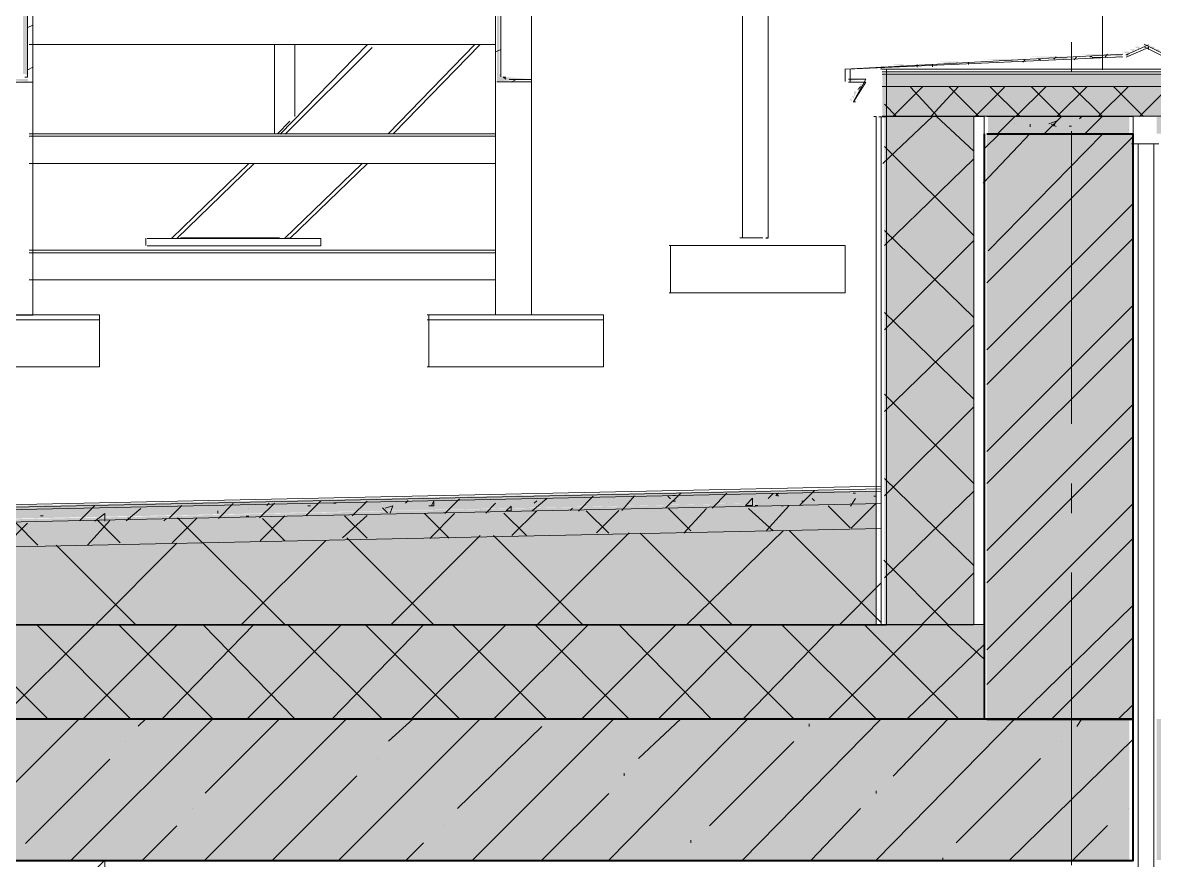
# Model space of a CAD drawing. Header units: millimetres. Extents: x -135211 to 49383, y -8033 to 228499.
# Drawn here: x -28287 to -26356, y 60933 to 62364 of the extents above; entities that cross this region are included whole.
import ezdxf

# ---------------------------------------------------------------- set-up
doc = ezdxf.new("R2010")
doc.units = ezdxf.units.MM
doc.layers.add('PDF _Геометрия', color=7, linetype='Continuous', true_color=0x1d1d1d)
doc.layers.add('PDF _Сплошная заливка', color=7, linetype='Continuous', true_color=0xffffff)

msp = doc.modelspace()

# ---------------------------------------------------------------- hatches: boundary and pattern name
at = {"layer": 'PDF _Сплошная заливка', "transparency": 33554559}
h = msp.add_hatch(color=256, dxfattribs=at)
h.paths.add_polyline_path([(-28295.2, 62453.6), (-28295.2, 62456.8), (-28323.9, 62456.8)])
h.paths.add_polyline_path([(-28278.3, 62267.3), (-28329.4, 62267.3), (-28329.4, 62266.8), (-28278.3, 62263.1)])
h.paths.add_polyline_path([(-28282.5, 62453.6), (-28286.8, 62449.4), (-28286.8, 62275.8), (-28282.5, 62275.8), (-28278.3, 62271.6), (-28278.3, 62453.6)])
h.paths.add_polyline_path([(-28282.5, 62453.6), (-28282.5, 62456.8), (-28288.9, 62456.8)])
h = msp.add_hatch(color=256, dxfattribs=at)
h.paths.add_polyline_path([(-27474, 62453.6), (-27470.3, 62457.3), (-27478.1, 62457.3), (-27478.1, 62263.4), (-27423.2, 62267.3), (-27474, 62271.6), (-27469.8, 62275.8), (-27474, 62275.8)])
h.paths.add_polyline_path([(-27427.4, 62453.6), (-27427.4, 62457.3), (-27461, 62457.3)])
h = msp.add_hatch(color=256, dxfattribs=at)
h.paths.add_polyline_path([(-26242.2, 62305.4), (-26178.7, 62301.2), (-26178.7, 62305.4)])
h.paths.add_polyline_path([(-26805.2, 62292.7), (-26784, 62288.5), (-26784, 62292.7)])
h.paths.add_polyline_path([(-26724.8, 62297), (-26690.9, 62292.7), (-26690.9, 62297)])
h.paths.add_polyline_path([(-26860.2, 62258.9), (-26856, 62254.6), (-26856, 62258.9)])
h.paths.add_polyline_path([(-26648.6, 62301.2), (-26597.8, 62297), (-26597.8, 62301.2)])
h.paths.add_polyline_path([(-26877.1, 62233.5), (-26872.9, 62229.2), (-26872.9, 62233.5)])
h.paths.add_polyline_path([(-26568.1, 62305.4), (-26504.6, 62301.2), (-26504.6, 62305.4)])
h.paths.add_polyline_path([(-26868.7, 62237.7), (-26864.4, 62246.2), (-26868.7, 62246.2)])
h.paths.add_polyline_path([(-26872.9, 62237.7), (-26868.7, 62233.5), (-26868.7, 62237.7)])
h.paths.add_polyline_path([(-26487.7, 62309.7), (-26411.5, 62305.4), (-26411.5, 62309.7)])
h.paths.add_polyline_path([(-26864.4, 62250.4), (-26860.2, 62246.2), (-26860.2, 62250.4)])
h.paths.add_polyline_path([(-26411.5, 62313.9), (-26398.8, 62309.7), (-26398.8, 62313.9)])
h.paths.add_polyline_path([(-25869.7, 62288.5), (-25869.7, 62267.3), (-25895.1, 62267.3), (-25865.4, 62263.1), (-25865.4, 62288.5)])
h.paths.add_polyline_path([(-26398.8, 62318.1), (-26390.3, 62313.9), (-26390.3, 62318.1)])
h.paths.add_polyline_path([(-25962.8, 62292.7), (-25941.6, 62288.5), (-25941.6, 62292.7)])
h.paths.add_polyline_path([(-26390.3, 62322.4), (-26381.9, 62318.1), (-26381.9, 62322.4)])
h.paths.add_polyline_path([(-26055.9, 62297), (-26022.1, 62292.7), (-26022.1, 62297)])
h.paths.add_polyline_path([(-26851.8, 62267.3), (-26877.4, 62267.3), (-26877.4, 62264.1)])
h.paths.add_polyline_path([(-26149.1, 62301.2), (-26102.5, 62297), (-26102.5, 62301.2)])
h.paths.add_polyline_path([(-26364.9, 62322.4), (-26356.5, 62318.1), (-26356.5, 62322.4)])
h.paths.add_polyline_path([(-26339.5, 62309.7), (-26259.1, 62305.4), (-26259.1, 62309.7)])
h.paths.add_polyline_path([(-26348, 62313.9), (-26339.5, 62309.7), (-26339.5, 62313.9)])
h.paths.add_polyline_path([(-26356.5, 62318.1), (-26348, 62313.9), (-26348, 62318.1)])
h.paths.add_polyline_path([(-26364.9, 62322.4), (-26364.9, 62325.5), (-26377.6, 62325.5)])
h = msp.add_hatch(color=256, dxfattribs=at)
h.paths.add_polyline_path([(-26398.8, 62174.2), (-26398.8, 62202.7), (-26640.2, 62202.7), (-26640.2, 62174.2)])
h.paths.add_polyline_path([(-26102.5, 62174.2), (-26102.5, 62202.7), (-26352.2, 62202.7), (-26352.2, 62174.2)])
h = msp.add_hatch(color=256, dxfattribs=at)
h.paths.add_polyline_path([(-42196.6, 61619.7), (-42196.6, 61594.3), (-41993.4, 61594.3), (-41587.1, 61585.8), (-41388.1, 61581.6), (-40778.6, 61568.9), (-40579.6, 61564.7), (-39970, 61552), (-39771.1, 61547.7), (-39364.7, 61539.3), (-39165.8, 61535), (-38556.2, 61522.3), (-38357.2, 61518.1), (-37747.7, 61505.4), (-37548.7, 61501.2), (-36939.2, 61488.5), (-36740.2, 61484.2), (-36333.8, 61475.8), (-36134.9, 61471.5), (-35525.3, 61458.8), (-35326.4, 61454.6), (-34716.8, 61441.9), (-34517.8, 61437.7), (-34111.5, 61429.2), (-33620.4, 61425), (-33620.4, 61429.2), (-33273.3, 61429.2), (-33142.1, 61425), (-32896.6, 61420.7), (-32896.6, 61425), (-29442.4, 61492.7), (-29239.2, 61496.9), (-29040.2, 61501.2), (-28837.1, 61505.4), (-28638.1, 61509.6), (-28434.9, 61513.9), (-28236, 61518.1), (-28032.8, 61522.3), (-27833.8, 61526.6), (-27630.6, 61530.8), (-27431.7, 61535), (-27228.5, 61539.3), (-27029.5, 61543.5), (-26830.6, 61543.5), (-26830.6, 61564.7), (-27033.8, 61564.7), (-27863.5, 61547.7), (-28066.6, 61543.5), (-28896.3, 61526.6), (-29099.5, 61522.3), (-30136.6, 61501.2), (-30365.2, 61496.9), (-31529.3, 61475.8), (-31757.9, 61471.5), (-32922, 61450.4), (-33142.1, 61446.1), (-33142.1, 61450.4), (-33273.3, 61454.6), (-33535.8, 61454.6), (-33667, 61450.4), (-33912.5, 61446.1), (-33912.5, 61450.4), (-34111.5, 61454.6), (-34517.8, 61463.1), (-34716.8, 61467.3), (-35326.4, 61480), (-35525.3, 61484.2), (-36134.9, 61496.9), (-36333.8, 61501.2), (-36740.2, 61509.6), (-36939.2, 61513.9), (-37548.7, 61526.6), (-37747.7, 61530.8), (-38357.2, 61543.5), (-38556.2, 61547.7), (-39165.8, 61560.4), (-39364.7, 61564.7), (-39771.1, 61573.1), (-39970, 61577.4), (-40579.6, 61590.1), (-40778.6, 61594.3), (-41388.1, 61607), (-41587.1, 61611.2), (-41993.4, 61619.7)])
h.paths.add_polyline_path([(-47847.8, 61746.7), (-50231.8, 61796.3), (-50483, 61796.3), (-50483, 61772.1), (-50281.8, 61772.1), (-49469, 61755.1), (-49261.6, 61750.9), (-48245.7, 61729.7), (-47648.8, 61717), (-47648.8, 61742.4)])
h = msp.add_hatch(color=256, dxfattribs=at)
h.paths.add_polyline_path([(-42196.6, 61594.3), (-42196.6, 61552), (-41989.2, 61552), (-39500.2, 61501.2), (-39297, 61496.9), (-36807.9, 61446.1), (-36604.7, 61441.9), (-34115.7, 61391.1), (-33912.5, 61386.9), (-33620.4, 61382.6), (-33620.4, 61386.9), (-33510.4, 61391.1), (-33273.3, 61391.1), (-33146.3, 61386.9), (-32896.6, 61382.6), (-32896.6, 61386.9), (-32663.8, 61391.1), (-32435.2, 61395.3), (-32202.4, 61399.6), (-31745.2, 61408), (-31512.4, 61412.3), (-31283.8, 61416.5), (-31051, 61420.7), (-30593.8, 61429.2), (-30361, 61433.4), (-30132.4, 61437.7), (-29899.6, 61441.9), (-29442.4, 61450.4), (-29239.2, 61454.6), (-29040.2, 61458.8), (-28837.1, 61463.1), (-28638.1, 61467.3), (-28434.9, 61471.5), (-28236, 61475.8), (-28032.8, 61480), (-27833.8, 61484.2), (-27630.6, 61488.5), (-27431.7, 61492.7), (-27228.5, 61496.9), (-27029.5, 61501.2), (-26830.6, 61501.2), (-26830.6, 61543.5), (-27021.1, 61543.5), (-30136.6, 61475.8), (-30365.2, 61471.5), (-31529.3, 61450.4), (-31757.9, 61446.1), (-32922, 61425), (-33142.1, 61420.7), (-33142.1, 61425), (-33273.3, 61429.2), (-33535.8, 61429.2), (-33667, 61425), (-33912.5, 61420.7), (-33912.5, 61425), (-34111.5, 61429.2), (-34517.8, 61437.7), (-34716.8, 61441.9), (-35326.4, 61454.6), (-35525.3, 61458.8), (-36134.9, 61471.5), (-36333.8, 61475.8), (-36740.2, 61484.2), (-36939.2, 61488.5), (-37548.7, 61501.2), (-37747.7, 61505.4), (-38357.2, 61518.1), (-38556.2, 61522.3), (-39165.8, 61535), (-39364.7, 61539.3), (-39771.1, 61547.7), (-39970, 61552), (-40579.6, 61564.7), (-40778.6, 61568.9), (-41388.1, 61581.6), (-41587.1, 61585.8), (-41993.4, 61594.3)])
h.paths.add_polyline_path([(-47847.8, 61721.3), (-50232.2, 61771), (-50483, 61771), (-50483, 61734), (-50298.7, 61734), (-49367.4, 61712.8), (-49177, 61708.6), (-48245.7, 61687.4), (-47648.8, 61674.7), (-47648.8, 61717)])
h = msp.add_hatch(color=256, dxfattribs=at)
h.paths.add_polyline_path([(-42196.6, 61552), (-42196.6, 61336.1), (-26830.6, 61336.1), (-26830.6, 61501.2), (-27033.8, 61501.2), (-27863.5, 61484.2), (-28066.6, 61480), (-28896.3, 61463.1), (-29099.5, 61458.8), (-30136.6, 61437.7), (-30365.2, 61433.4), (-31529.3, 61412.3), (-31757.9, 61408), (-32922, 61386.9), (-33146.3, 61382.6), (-33146.3, 61386.9), (-33273.3, 61391.1), (-33535.8, 61391.1), (-33667, 61386.9), (-33912.5, 61382.6), (-33912.5, 61386.9), (-34115.7, 61391.1), (-36604.7, 61441.9), (-36807.9, 61446.1), (-39297, 61496.9), (-39500.2, 61501.2), (-41989.2, 61552)])
h.paths.add_polyline_path([(-49917.7, 61725.5), (-50250.5, 61732.9), (-50483, 61732.9), (-50483, 61336.1), (-47648.8, 61336.1), (-47648.8, 61674.7), (-47835.1, 61679), (-48216.1, 61687.4), (-48402.3, 61691.6), (-48973.8, 61704.3), (-49160, 61708.6), (-49731.5, 61721.3)])
h = msp.add_hatch(color=256, dxfattribs=at)
h.paths.add_polyline_path([(-47648.8, 61175.2), (-47648.8, 61335.9), (-50648.6, 61335.9), (-50648.6, 61175.2)])
h.paths.add_polyline_path([(-26648.6, 61175.2), (-26648.6, 61335.9), (-42196.6, 61335.9), (-42196.6, 61175.2)])
h = msp.add_hatch(color=256, dxfattribs=at)
h.paths.add_polyline_path([(-89594.3, 60933.9), (-89594.3, 61174.9), (-103546, 61174.9), (-103546, 60933.9)])
h.paths.add_polyline_path([(146.8, 60933.9), (146.8, 61174.9), (-22999.7, 61174.9), (-22999.7, 60933.9)])
h.paths.add_polyline_path([(-23351, 60933.9), (-23351, 61174.9), (-26352.2, 61174.9), (-26352.2, 60933.9)])
h.paths.add_polyline_path([(-26398.8, 60933.9), (-26398.8, 61174.9), (-44097.3, 61174.9), (-44097.3, 60933.9)])
h.paths.add_polyline_path([(-45350.3, 60933.9), (-45350.3, 61174.9), (-51128.4, 61174.9), (-51128.4, 60933.9)])
h.paths.add_polyline_path([(-77398.8, 60933.9), (-77398.8, 61174.9), (-79396.8, 61174.9), (-79396.8, 60933.9)])
h.paths.add_polyline_path([(-82897.6, 60933.9), (-82897.6, 61174.9), (-86097.8, 61174.9), (-86097.8, 60933.9)])

# ---------------------------------------------------------------- linework, layer by layer
at = {"layer": 'PDF _Геометрия', "color": 7, "lineweight": 9}
for points in [[(-27059.3, 62762.1), (-27059.3, 61995.9)], [(-27019.3, 61996.2), (-27015.4, 61996.2), (-27015.4, 62762.4), (-27019.3, 62762.4)], [(-26445.1, 62770), (-26445.1, 62765.8), (-26445.1, 62304.3), (-26445.1, 62283.2)], [(-27478.1, 61864.7), (-27419, 61864.7), (-27419, 62457.3)], [(-27480.5, 62326.4), (-28276.3, 62326.4)], [(-27857.8, 62325.8), (-27857.8, 62173.4)], [(-27848, 62173.3), (-27699.8, 62325.7)], [(-27839.3, 62173.2), (-27691, 62321.4)], [(-27822.7, 62203.5), (-27822.7, 62326.3)], [(-27515.6, 62326.5), (-27663.4, 62174.1)], [(-27654.6, 62174.1), (-27506.8, 62326.5)], [(-26497.8, 62279.7), (-26497.8, 62330.5)], [(-26820.6, 62203.7), (-25927.5, 62203.7), (-25927.5, 62254.4), (-25927.5, 62275.6), (-25927.5, 62279.8), (-25927.5, 62284.1), (-26820.6, 62284.1)], [(-25927.5, 62279.8), (-26820.6, 62279.8)], [(-26813.6, 62283.2), (-26813.6, 62279), (-26813.6, 62274.7), (-26813.6, 62253.6), (-26813.6, 62202.7)], [(-28329.4, 61864.1), (-28270.1, 61864.1), (-28270.1, 62262)], [(-27480.5, 62262.9), (-27480.5, 61864.9)], [(-27419, 62262.6), (-27419, 61864.7)], [(-25927.5, 62275.6), (-26820.6, 62275.6)], [(-25927.5, 62254.4), (-26820.6, 62254.4)], [(-26835.1, 61335.6), (-26831.2, 61335.6), (-26831.2, 62203.4), (-26835.1, 62203.4)], [(-26831.2, 62202.8), (-26831.2, 61335)], [(-26826.3, 61334.9), (-26822.4, 61334.9), (-26822.4, 62202.8), (-26826.3, 62202.8)], [(-26822.1, 61334.9), (-26813.6, 61334.9), (-26813.6, 62202.7), (-26822.1, 62202.7)], [(-26816.8, 61335.3), (-26664.5, 61335.3), (-26664.5, 62203.2), (-26816.8, 62203.2)], [(-26667.9, 61335.9), (-26646.9, 61335.9), (-26646.9, 62203.6), (-26667.9, 62203.6)], [(-26646.9, 62203.6), (-26646.9, 62174)], [(-26642.2, 62173.4), (-26392.5, 62173.4), (-26392.5, 62203.1), (-26642.2, 62203.1)], [(-27852.8, 62173.9), (-27831.4, 62195.1)], [(-28276.3, 62174), (-27480.5, 62174), (-27480.5, 62169.7), (-27480.5, 62123.1), (-28276.3, 62123.1)], [(-28270.1, 62122.3), (-28270.1, 62168.9), (-28270.1, 62173.1)], [(-26497.8, 61678.6), (-26497.8, 62178.1)], [(-26831.2, 61572), (-26831.2, 62156.3)], [(-26395.2, 62156.8), (-26348.6, 62156.8)], [(-26383.7, 62157), (-26383.7, 48543.1)], [(-26378.4, 48541.8), (-26357.4, 48541.8), (-26357.4, 62156.3)], [(-28032.8, 61995.9), (-27901.6, 62122.9)], [(-28024, 61995.8), (-27892.8, 62122.8)], [(-27708.6, 62122.5), (-27840, 61995.5)], [(-27831.2, 61995.5), (-27699.8, 62122.5)], [(-28077.1, 61995.6), (-28077.1, 61982.9)], [(-28075, 61995.3), (-27778.8, 61995.3), (-27778.8, 61982.6), (-28075, 61982.6)], [(-28029, 61995.3), (-28024.5, 61995.3)], [(-28018.3, 61996.2), (-27849, 61996.2)], [(-27836, 61995.6), (-27831.4, 61995.6)], [(-27059.3, 61996.4), (-27063.9, 61996.4)], [(-27059.3, 61996.4), (-27059.3, 61996.4)], [(-27059.3, 61995.9), (-27059.3, 61995.9)], [(-27059.3, 61995.9), (-27059.3, 61995.9)], [(-27059.3, 61995.9), (-27059.3, 61995.9)], [(-27059.3, 61995.9), (-27059.3, 61995.9)], [(-27015.4, 61995.7), (-27019.3, 61995.7)], [(-27015.4, 61996.2), (-27015.4, 61996.2)], [(-27015.4, 61996.2), (-27015.4, 61996.2)], [(-27015.4, 61996.2), (-27015.4, 61996.2)], [(-27015.4, 61995.7), (-27015.4, 61995.7)], [(-28276.3, 61975), (-27480.5, 61975), (-27480.5, 61970.8), (-27480.5, 61924.2), (-28276.3, 61924.2)], [(-28270.1, 61923.4), (-28270.1, 61970), (-28270.1, 61974.1)], [(-27184.5, 61982.9), (-26883.8, 61982.9), (-26883.8, 61902.5), (-27184.5, 61902.5)], [(-27182.1, 61982.7), (-27182.1, 61902.2)], [(-28456.4, 61864.7), (-28156.1, 61864.7), (-28156.1, 61856.2), (-28456.4, 61856.2), (-28156.1, 61856.2), (-28156.1, 61775.8), (-28456.4, 61775.8)], [(-27597.1, 61864.6), (-27296.2, 61864.6), (-27296.2, 61856.2), (-27597.1, 61856.2), (-27296.2, 61856.2), (-27296.2, 61775.7), (-27597.1, 61775.7)], [(-27594.5, 61864.4), (-27594.5, 61855.9), (-27594.5, 61775.5)], [(-42189.5, 61334.9), (-26822.4, 61334.9), (-26822.4, 61500), (-26822.4, 61542.4), (-26822.4, 61563.5), (-26822.4, 61567.8), (-26822.4, 61572), (-29811, 61508.5)], [(-26497.8, 61526.2), (-26497.8, 61577)], [(-26497.8, 60925.1), (-26497.8, 61424.6)], [(-42195, 61175), (-26646.9, 61175), (-26646.9, 61335.9), (-42195, 61335.9)], [(-26646.9, 61175), (-26646.9, 61175)], [(-28147.3, 60933.4), (-28147.3, 60632.8), (-28947.2, 60632.8)], [(-27998.1, 60933.8), (-28298.9, 60933.8)]]:
    msp.add_lwpolyline(points, dxfattribs=at)
at = {"layer": 'PDF _Геометрия', "color": 7, "lineweight": 20}
for points in [[(-28329.4, 62262), (-28270.1, 62262), (-28270.1, 62456.8), (-28329.4, 62456.8)], [(-28283.4, 62452.6), (-28278.9, 62448.3), (-28278.9, 62444.1), (-28278.9, 62274.8), (-28278.9, 62270.5), (-28283.4, 62270.5)], [(-27480.5, 62457.6), (-27480.5, 62262.9)], [(-27471.7, 62271.3), (-27471.7, 62275.5), (-27471.7, 62444.8), (-27471.7, 62449)], [(-26366.2, 62325.7), (-26404.2, 62308.7)], [(-26404.2, 62304.5), (-26366.2, 62321.4)], [(-26339.8, 62309.7), (-26373.9, 62326.6)], [(-26373.9, 62322.4), (-26339.8, 62305.5)], [(-26410, 62309.5), (-26884.4, 62284.1)], [(-26879.8, 62284.1), (-26410, 62305.3)], [(-26883.8, 62284), (-26883.8, 62262.9)], [(-26875.1, 62266.5), (-26875.1, 62283.5)], [(-28278.9, 62274.8), (-28278.9, 62274.8)], [(-28278.9, 62270.5), (-28278.9, 62270.5)], [(-28278.9, 62270.5), (-28278.9, 62270.5)], [(-27478.1, 62262.6), (-27419, 62262.6), (-27419, 62266.8), (-27423.6, 62266.8)], [(-27471.7, 62275.5), (-27471.7, 62275.5)], [(-27471.7, 62271.3), (-27471.7, 62271.3)], [(-27462.9, 62267), (-27467.5, 62271.3)], [(-27462.9, 62270.7), (-27467.5, 62270.7)], [(-27462.9, 62270.7), (-27462.9, 62270.7)], [(-27419, 62266.3), (-27457.3, 62266.3)], [(-27419, 62266.8), (-27419, 62266.8)], [(-27419, 62266.8), (-27419, 62266.8)], [(-27419, 62266.8), (-27419, 62266.8)], [(-27419, 62266.8), (-27419, 62266.8)], [(-27419, 62266.8), (-27419, 62266.8)], [(-27419, 62266.3), (-27419, 62266.3)], [(-26869.6, 62228.8), (-26848.7, 62266.9), (-26878.1, 62266.9)], [(-26878.1, 62262.2), (-26848.7, 62262.2), (-26869.6, 62228.3)], [(-26870.2, 62228.4), (-26866.3, 62228.4)], [(-26822.4, 61567.8), (-29811, 61504.3)], [(-26822.4, 61563.5), (-29811, 61500)], [(-26822.4, 61542.4), (-29811, 61478.9)], [(-26822.4, 61500), (-29811, 61436.5)], [(-42195, 61175), (-26646.9, 61175)]]:
    msp.add_lwpolyline(points, dxfattribs=at)
at = {"layer": 'PDF _Геометрия', "lineweight": 9}
for points in [[(-28278.5, 62355.2), (-28270.1, 62359.4)], [(-27480.1, 62313.6), (-27471.7, 62317.8)], [(-26366.2, 62317.8), (-26366.2, 62322)], [(-26580.7, 62295.9), (-26576.7, 62300.2)], [(-26554.3, 62300.6), (-26550.4, 62300.6)], [(-26528, 62301), (-26524.1, 62305.2)], [(-26492.9, 62300.3), (-26489, 62304.5)], [(-26466.6, 62305), (-26462.7, 62305)], [(-26440.3, 62305.4), (-26436.4, 62309.6)], [(-26405.2, 62308.9), (-26401.3, 62308.9)], [(-28278.5, 62283.2), (-28270.1, 62287.4)], [(-26883.8, 62284), (-26883.8, 62284)], [(-26848.7, 62283.3), (-26848.7, 62283.3)], [(-26822.4, 62283.8), (-26822.4, 62288)], [(-26796.1, 62288.4), (-26796.1, 62288.4)], [(-26761, 62287.7), (-26761, 62291.9)], [(-26734.7, 62288.1), (-26734.7, 62292.4)], [(-26699.6, 62291.7), (-26699.6, 62291.7)], [(-26673.3, 62292.1), (-26673.3, 62296.3)], [(-26646.9, 62296.8), (-26646.9, 62296.8)], [(-26611.8, 62296.1), (-26611.8, 62296.1)], [(-27453.8, 62262.2), (-27445.4, 62266.4)], [(-26875.1, 62262.9), (-26875.1, 62267.1)], [(-26861.4, 62250.1), (-26857.5, 62254.3)], [(-26803.2, 62203), (-26752.2, 62253.8)], [(-26725.9, 62202.9), (-26772.3, 62253.7)], [(-26737.2, 62203.9), (-26690.8, 62254.6)], [(-26655.7, 62203.1), (-26706.7, 62253.9)], [(-26662.8, 62202.9), (-26611.8, 62253.7)], [(-26585.5, 62203.4), (-26636.5, 62254.1)], [(-26592.7, 62203.2), (-26541.6, 62254)], [(-26515.3, 62203.6), (-26566.4, 62254.4)], [(-26522.5, 62203.4), (-26471.5, 62254.2)], [(-26445.1, 62203.3), (-26496.2, 62254.1)], [(-26452.4, 62203.1), (-26401.3, 62253.9)], [(-26374.9, 62203.5), (-26426.1, 62254.3)], [(-26381.6, 62203.3), (-26331.1, 62254.1)], [(-26796.1, 62203.2), (-26817, 62224.4)], [(-26819.6, 62123.1), (-26734.7, 62203.5)], [(-26664.5, 62143.9), (-26727.9, 62203.2)], [(-26642.1, 62203.6), (-26638.2, 62203.6)], [(-26623.7, 62173.8), (-26594.3, 62203.4)], [(-26544.8, 62173.4), (-26515.3, 62203)], [(-26484.2, 62199.2), (-26480.2, 62203.4)], [(-26474.6, 62174.2), (-26445.1, 62203.8)], [(-26594.3, 62190.7), (-26594.3, 62190.7)], [(-26568, 62185.8), (-26568, 62190)], [(-26536.5, 62190.9), (-26524.1, 62195.1), (-26528, 62186.7)], [(-26532.6, 62190.4), (-26524.1, 62186.2)], [(-26501.7, 62186.6), (-26497.8, 62186.6)], [(-26401.3, 62181.9), (-26401.3, 62181.9)], [(-26648.4, 62089.5), (-26568, 62174.2)], [(-26646.1, 62148.5), (-26620.6, 62173.9)], [(-26642.2, 61919.4), (-26392.5, 62169.2)], [(-26639.7, 61974.1), (-26445.1, 62173.1)], [(-26664.5, 62000), (-26816.8, 62152.4)], [(-26816.8, 61983), (-26664.5, 62131.2)], [(-26642.2, 61805.1), (-26392.5, 62054.9)], [(-26664.5, 61860.3), (-26816.8, 62008.5)], [(-26816.8, 61839.1), (-26664.5, 61991.5)], [(-26642.2, 61745.9), (-26392.5, 61995.6)], [(-26642.2, 61631.5), (-26392.5, 61881.3)], [(-26664.5, 61720.6), (-26816.8, 61868.7)], [(-26816.8, 61699.4), (-26664.5, 61847.6)], [(-26642.2, 61576.5), (-26392.5, 61826.3)], [(-26664.5, 61576.7), (-26816.8, 61729)], [(-26816.8, 61555.5), (-26664.5, 61707.8)], [(-26642.2, 61462.2), (-26392.5, 61712)], [(-26642.2, 61407.2), (-26392.5, 61656.9)], [(-26664.5, 61436.9), (-26816.8, 61585.1)], [(-26961.9, 61539.2), (-26936.5, 61564.7)], [(-26857.5, 61564.3), (-26857.5, 61564.3)], [(-26816.8, 61415.8), (-26664.5, 61563.9)], [(-27804, 61521.7), (-27778.8, 61547.2)], [(-27725.1, 61521.3), (-27699.8, 61546.8)], [(-27634.2, 61543.3), (-27629.6, 61547.6)], [(-27594.2, 61538.9), (-27585.8, 61538.9), (-27585.8, 61547.3)], [(-27590.3, 61538.3), (-27585.8, 61546.8)], [(-27567.2, 61525.4), (-27541.9, 61550.8)], [(-27418, 61530.1), (-27392.7, 61551.3)], [(-27414.8, 61542.9), (-27410.3, 61547.1)], [(-27339.1, 61529.7), (-27313.8, 61555.1)], [(-27278.7, 61551.9), (-27278.7, 61551.9)], [(-27265, 61530.6), (-27243.6, 61555.9)], [(-27190, 61535), (-27164.6, 61560.4)], [(-27186.7, 61555.1), (-27182.1, 61550.8)], [(-27177.9, 61556.2), (-27173.4, 61556.2)], [(-27177.9, 61546.6), (-27173.4, 61546.6)], [(-27111, 61534.6), (-27085.6, 61560)], [(-27015.1, 61551.1), (-27006.7, 61559.6)], [(-27002.5, 61555.9), (-26997.9, 61560.1)], [(-27001.8, 61559.6), (-26997.9, 61555.3)], [(-26957.9, 61546.7), (-26954, 61546.7)], [(-26940.4, 61551.4), (-26936.5, 61547.1)], [(-26936.5, 61560.4), (-26936.5, 61560.4)], [(-26874.8, 61538.3), (-26866.3, 61551.1)], [(-26870.2, 61560.1), (-26866.3, 61560.1)], [(-26835.1, 61555.1), (-26831.2, 61555.1)], [(-28190, 61513.4), (-28164.8, 61538.8)], [(-28164, 61512.7), (-28147.3, 61525.4), (-28147.3, 61512.7)], [(-28111, 61513), (-28085.9, 61534.2)], [(-28037, 61518.1), (-28015.7, 61539.2)], [(-27954.3, 61525.7), (-27954.3, 61529.9)], [(-27953.1, 61517), (-27927.9, 61542.5)], [(-27910.4, 61542.4), (-27910.4, 61542.4)], [(-27910.4, 61542.4), (-27910.4, 61542.4)], [(-27901.6, 61533.9), (-27901.6, 61533.9)], [(-27883, 61517.9), (-27857.8, 61543.3)], [(-27871, 61539.1), (-27866.5, 61543.3)], [(-27800.9, 61538.8), (-27796.3, 61538.8)], [(-27757, 61543.3), (-27752.5, 61543.3)], [(-27673.1, 61535.1), (-27664.7, 61526.6)], [(-27668.9, 61534.5), (-27655.9, 61538.7), (-27660.5, 61526)], [(-27647.2, 61530.7), (-27647.2, 61530.7)], [(-27559.4, 61483.2), (-27601.6, 61525.5)], [(-27592.8, 61483.1), (-27550.7, 61525.5)], [(-27506.8, 61530.7), (-27506.8, 61530.7)], [(-27497.3, 61526.3), (-27480.5, 61543.2)], [(-27427.8, 61487.9), (-27466.1, 61526)], [(-27452.5, 61487.9), (-27410.3, 61530.2)], [(-27353.4, 61530.4), (-27348.9, 61534.7)], [(-27287.4, 61492.1), (-27325.8, 61530.1)], [(-27308.2, 61492.6), (-27269.9, 61530.7)], [(-27296.2, 61535), (-27296.2, 61535)], [(-27287.4, 61543.5), (-27287.4, 61543.5)], [(-27147.1, 61496.2), (-27185.4, 61534.3)], [(-27159.1, 61491.9), (-27120.7, 61534.2)], [(-27085.6, 61543.1), (-27085.6, 61543.1)], [(-27006.7, 61496.1), (-27049, 61534.2)], [(-27037.6, 61539.1), (-27033, 61539.1)], [(-27018.1, 61496.6), (-26980.3, 61538.9)], [(-26993, 61538.9), (-26989.1, 61538.9)], [(-26875.1, 61500.8), (-26912.9, 61538.9)], [(-26873.6, 61500.6), (-26831.2, 61543)], [(-26642.2, 61292.8), (-26392.5, 61542.6)], [(-28316.9, 61471), (-28278.9, 61509.1)], [(-28261.4, 61471.5), (-28299.3, 61509.7)], [(-28257.1, 61521.7), (-28252.6, 61521.7)], [(-28199.9, 61521.4), (-28199.9, 61521.4)], [(-28176.6, 61471.5), (-28138.5, 61513.8)], [(-28121, 61475.7), (-28159, 61513.8)], [(-28107.9, 61517.3), (-28103.4, 61517.3)], [(-28046.5, 61512.8), (-28042, 61517.1)], [(-28032, 61475.6), (-27989.4, 61518)], [(-27980.6, 61475.6), (-28023.2, 61517.9)], [(-28015.7, 61518.1), (-28015.7, 61518.1)], [(-27906.1, 61521.2), (-27901.6, 61521.2)], [(-27882.2, 61479.1), (-27840.2, 61521.5)], [(-27840.2, 61479.1), (-27878.3, 61517.2)], [(-27741.9, 61483.9), (-27699.8, 61521.9)], [(-27699.8, 61483.3), (-27738, 61521.3)], [(-27506.8, 61487.7), (-27659.2, 61335.3)], [(-27331.3, 61335.6), (-27484, 61488)], [(-27252.3, 61492.5), (-27409, 61335.8)], [(-27076.9, 61335.6), (-27233.8, 61492.2)], [(-26989.1, 61496.6), (-27154, 61335.8)], [(-26822.4, 61339.2), (-26979.1, 61495.8)], [(-28094.6, 61335.8), (-28230.1, 61471.3)], [(-28024.5, 61474.6), (-28163.8, 61334.9)], [(-27840.2, 61335.8), (-27979.8, 61475.4)], [(-27770, 61479.4), (-27914.3, 61335.5)], [(-27585.8, 61335.7), (-27734.1, 61483.9)], [(-26642.2, 61233.6), (-26392.5, 61483.3)], [(-26708.4, 61335.6), (-26818.1, 61445.6)], [(-26753.4, 61335.3), (-26664.5, 61424.2)], [(-26822.4, 61406.9), (-26894.2, 61334.9)], [(-26591.7, 61174.4), (-26392.5, 61369.1)], [(-28243.8, 61174.5), (-28404.8, 61335.4)], [(-28326, 61174.1), (-28164.8, 61335)], [(-28103.4, 61175), (-28264, 61335.9)], [(-28204.5, 60933.6), (-27963, 61174.9), (-28123.8, 61335.8)], [(-28185.1, 61174), (-28024.5, 61334.9)], [(-28049.2, 61175.2), (-27892.8, 61336.1)], [(-27822.7, 61174.8), (-27979.1, 61335.7)], [(-27904.8, 61174.4), (-27743.7, 61335.3)], [(-27673.5, 61174.1), (-27834.1, 61335)], [(-27760.1, 61174.4), (-27603.3, 61335.2)], [(-27541.9, 61175.2), (-27702.7, 61336.1)], [(-27623.8, 61174.8), (-27462.9, 61335.7)], [(-27392.7, 61174.5), (-27553.7, 61335.4)], [(-27483.6, 61174.8), (-27322.5, 61335.6)], [(-27252.3, 61174.4), (-27412.9, 61335.3)], [(-27334.1, 61174), (-27173.4, 61334.9)], [(-27112, 61174.3), (-27268.8, 61335.1)], [(-27202.6, 61175.1), (-27041.8, 61336)], [(-26971.6, 61174.8), (-27132.6, 61335.7)], [(-27057.9, 61175), (-26901.4, 61335.9)], [(-26831.2, 61174.7), (-26991.7, 61335.6)], [(-26912.9, 61174.3), (-26752.2, 61335.2)], [(-26690.8, 61175.2), (-26851.6, 61336)], [(-26646.9, 61276.6), (-26710.3, 61335.9)], [(-26532.1, 61174.4), (-26392.5, 61314)], [(-26778.3, 61175), (-26646.9, 61302)], [(-26418, 61174.4), (-26392.5, 61199.7)], [(-28432.8, 60933.5), (-28191.2, 61174.9)], [(-28090, 61162.2), (-28077.1, 61174.9)], [(-27976.3, 60933.7), (-27734.9, 61175)], [(-27975.7, 61048), (-27849, 61174.9)], [(-27748, 60933.8), (-27506.8, 61175)], [(-27663, 61136.9), (-27620.9, 61175)], [(-27545.6, 61022.1), (-27401.5, 61161.8)], [(-27519.8, 60933.9), (-27278.7, 61175.1)], [(-27287.6, 60933.3), (-27050.5, 61174.6)], [(-27236.8, 61107.4), (-27164.6, 61175.2)], [(-27059.3, 60933.4), (-26822.4, 61174.7)], [(-26945.3, 61162), (-26945.3, 61166.2)], [(-26831.1, 60933.5), (-26594.3, 61174.7)], [(-26801.8, 61077.3), (-26708.4, 61174.7)], [(-26488.7, 61162), (-26480.2, 61174.7)], [(-26604.1, 60933), (-26392.5, 61140.5)], [(-28112.2, 61136.4), (-28112.2, 61136.4)], [(-27115.6, 60992.2), (-26971.6, 61136.1)], [(-26515.3, 61136.2), (-26515.3, 61136.2)], [(-28282.3, 60962.3), (-28138.5, 61106.3)], [(-27682.3, 61106.4), (-27682.3, 61106.4)], [(-26694.4, 60963.4), (-26550.4, 61107.4)], [(-27261.1, 61077.7), (-27261.1, 61081.9)], [(-27861, 60933.6), (-27717.4, 61077.5)], [(-27401.8, 60933.3), (-27287.4, 61047.6)], [(-26831.2, 61047.7), (-26831.2, 61052)], [(-27998.1, 61022.1), (-27998.1, 61022.1)], [(-26942.3, 60933), (-26857.5, 61021.8)], [(-26401.3, 61022), (-26401.3, 61022)], [(-28083.8, 60932.7), (-28024.5, 60992)], [(-27568.2, 60992.1), (-27568.2, 60992.1)], [(-26495.3, 60933.9), (-26436.4, 60993.1)], [(-27147.1, 60963.4), (-27147.1, 60967.6)], [(-27633.1, 60933.6), (-27603.3, 60963.3)], [(-27173.4, 60933.3), (-27173.4, 60933.3)], [(-26717.1, 60933.4), (-26717.1, 60937.7)]]:
    msp.add_lwpolyline(points, dxfattribs=at)
at = {"layer": 'PDF _Геометрия', "color": 7, "lineweight": 9}
for points in [[(-26462.2, 62304.3), (-26445.1, 62304.3)], [(-26445.1, 62304.3), (-26462.2, 62304.3)], [(-26392.5, 62173.4), (-26392.5, 62203.1)], [(-28276.3, 62169.7), (-27480.5, 62169.7)], [(-27058.1, 61996.3), (-27024.2, 61996.3)], [(-28276.3, 61970.8), (-27480.5, 61970.8)]]:
    msp.add_lwpolyline(points, close=True, dxfattribs=at)
at = {"layer": 'PDF _Геометрия', "color": 7, "lineweight": 40}
for points in [[(-26646.9, 62174), (-26646.9, 61175)], [(-26642.2, 61174.4), (-26392.5, 61174.4), (-26392.5, 62173.4), (-26642.2, 62173.4)], [(-44091.7, 60933), (-26392.5, 60933), (-26392.5, 61174.4), (-44091.7, 61174.4)]]:
    msp.add_lwpolyline(points, dxfattribs=at)
at = {"layer": 'PDF _Геометрия', "lineweight": 9}
for points in [[(-27041.8, 61539.2), (-27054.1, 61539.2), (-27041.8, 61551.9)], [(-27454.1, 61538.3), (-27454.1, 61529.8), (-27462.6, 61529.8)]]:
    msp.add_lwpolyline(points, close=True, dxfattribs=at)
at = {"layer": 'PDF _Геометрия', "color": 7, "lineweight": 18}
msp.add_lwpolyline([(-28147.3, 60933.4), (-28287.2, 60793.7)], dxfattribs=at)
at = {"layer": 'PDF _Сплошная заливка', "lineweight": 5, "transparency": 33554559}
for points in [[(-26820.6, 62275.6), (-25927.5, 62275.6), (-26820.6, 62254.4), (-25927.5, 62254.4)], [(-26820.6, 62254.4), (-25927.5, 62254.4), (-26820.6, 62203.7), (-25927.5, 62203.7)], [(-26816.8, 62203.2), (-26664.5, 62203.2), (-26816.8, 61335.3), (-26664.5, 61335.3)], [(-26642.2, 62173.4), (-26392.5, 62173.4), (-26642.2, 61174.4), (-26392.5, 61174.4)]]:
    msp.add_solid(points, dxfattribs=at)

doc.saveas('drawing.dxf')
